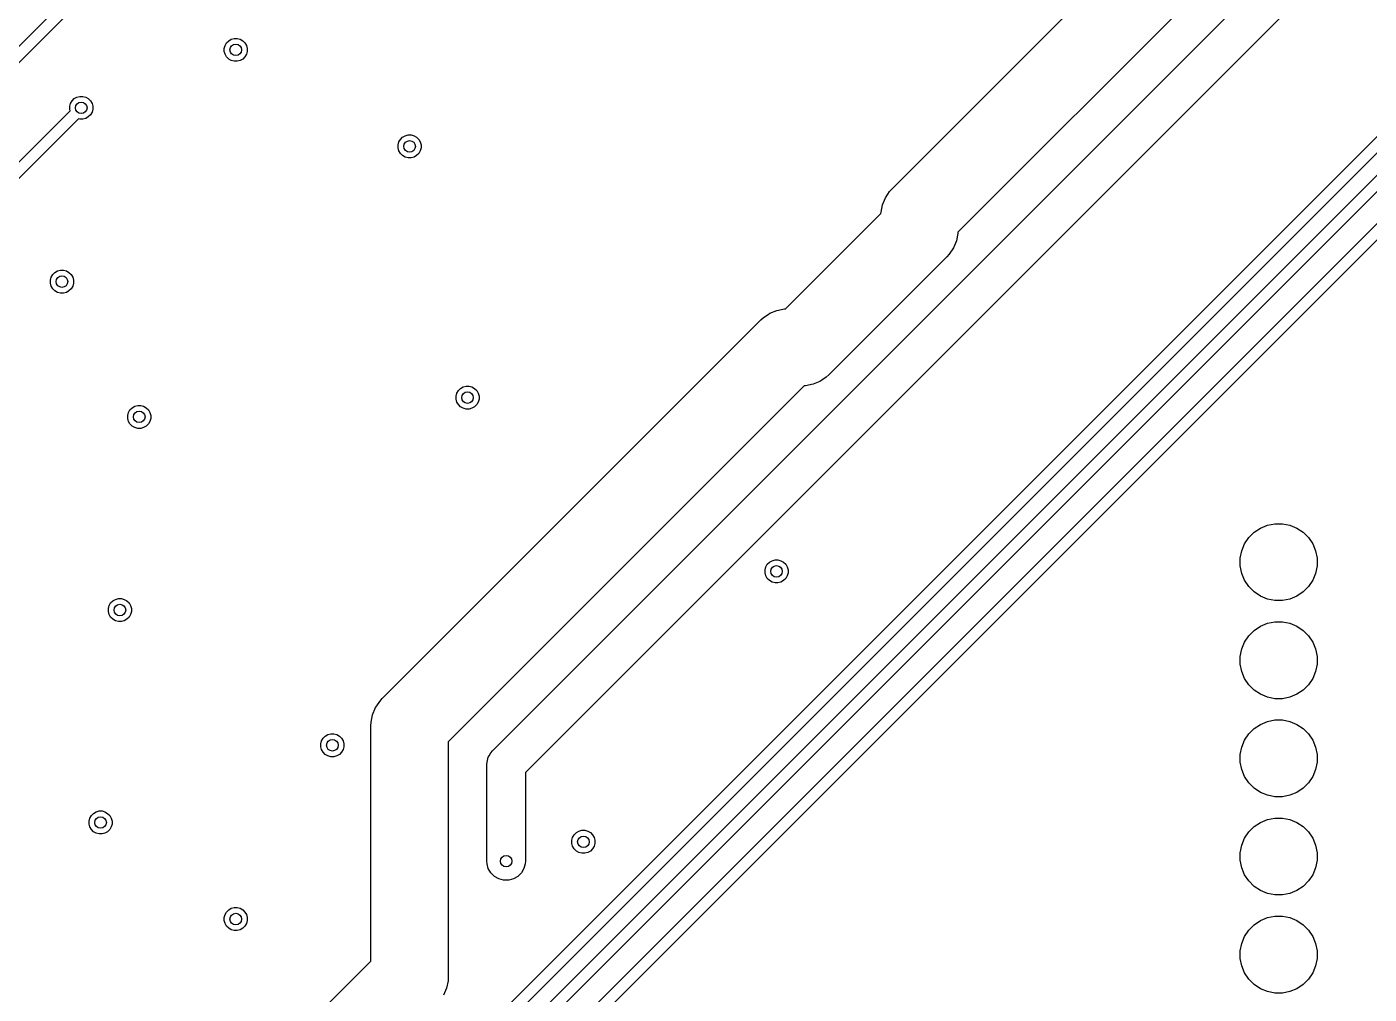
# Model space of a CAD drawing. Header units: inches. Extents: x 1.35 to 5.17, y -6.98 to -1.21.
# Drawn here: x 2.385 to 3.754, y -5.667 to -4.681 of the extents above; entities that cross this region are included whole.
import ezdxf

# ---------------------------------------------------------------- set-up
doc = ezdxf.new("R2010")
doc.units = ezdxf.units.IN
doc.header["$MEASUREMENT"] = 0
doc.layers.add('In2.Cu', color=33, linetype='CONTINUOUS', true_color=0xce7d2c)

msp = doc.modelspace()

# ---------------------------------------------------------------- linework, layer by layer
at = {"layer": 'In2.Cu', "linetype": 'CONTINUOUS'}
for p, q in [((2.3401, -4.7382), (2.8305, -4.2478)), ((2.8371, -4.2579), (2.3467, -4.7483)), ((3.2674, -4.8462), (3.5604, -4.5532)), ((3.6302, -4.5948), (3.3345, -4.8904)), ((2.8601, -5.4192), (3.6801, -4.5991)), ((3.7147, -4.6202), (2.8937, -5.4412)), ((2.5867, -4.7032), (2.5875, -4.7002)), ((2.5867, -4.7063), (2.5867, -4.7032)), ((2.5875, -4.7092), (2.5867, -4.7063)), ((2.5875, -4.7002), (2.5891, -4.6975)), ((2.5891, -4.6975), (2.5912, -4.6954)), ((2.5912, -4.6954), (2.5939, -4.6938)), ((2.5939, -4.6938), (2.5969, -4.693)), ((2.5969, -4.693), (2.6, -4.693)), ((2.6, -4.693), (2.6029, -4.6938)), ((2.6029, -4.6938), (2.6056, -4.6954)), ((2.6056, -4.6954), (2.6078, -4.6975)), ((2.6078, -4.6975), (2.6093, -4.7002)), ((2.6093, -4.7002), (2.6101, -4.7032)), ((2.6101, -4.7063), (2.6093, -4.7092)), ((2.6101, -4.7032), (2.6101, -4.7063)), ((2.732, -5.8226), (3.8524, -4.7023)), ((2.5891, -4.7119), (2.5875, -4.7092)), ((2.5912, -4.7141), (2.5891, -4.7119)), ((2.5939, -4.7156), (2.5912, -4.7141)), ((2.5969, -4.7164), (2.5939, -4.7156)), ((2.6, -4.7164), (2.5969, -4.7164)), ((2.6029, -4.7156), (2.6, -4.7164)), ((2.6056, -4.7141), (2.6029, -4.7156)), ((2.6078, -4.7119), (2.6056, -4.7141)), ((2.6093, -4.7092), (2.6078, -4.7119)), ((3.8624, -4.7089), (2.7421, -5.8292)), ((2.7517, -5.8423), (3.8713, -4.7228)), ((3.8813, -4.7294), (2.7618, -5.8489)), ((2.4292, -4.7622), (2.43, -4.7593)), ((2.43, -4.7593), (2.4316, -4.7566)), ((2.4316, -4.7566), (2.4338, -4.7544)), ((2.4338, -4.7544), (2.4364, -4.7529)), ((2.4364, -4.7529), (2.4394, -4.7521)), ((2.4394, -4.7521), (2.4425, -4.7521)), ((2.4425, -4.7521), (2.4455, -4.7529)), ((2.4455, -4.7529), (2.4481, -4.7544)), ((2.4481, -4.7544), (2.4503, -4.7566)), ((2.4503, -4.7566), (2.4519, -4.7593)), ((2.4519, -4.7593), (2.4527, -4.7622)), ((2.7714, -5.8718), (3.8917, -4.7515)), ((3.9018, -4.7581), (2.7815, -5.8784)), ((2.2399, -4.9565), (2.4296, -4.7668)), ((2.4292, -4.7653), (2.4292, -4.7622)), ((2.4296, -4.7668), (2.4292, -4.7653)), ((2.4455, -4.7747), (2.4425, -4.7755)), ((2.4481, -4.7731), (2.4455, -4.7747)), ((2.4503, -4.771), (2.4481, -4.7731)), ((2.4519, -4.7683), (2.4503, -4.771)), ((2.4527, -4.7653), (2.4519, -4.7683)), ((2.4527, -4.7622), (2.4527, -4.7653)), ((2.438, -4.7751), (2.25, -4.9631)), ((2.4394, -4.7755), (2.438, -4.7751)), ((2.4425, -4.7755), (2.4394, -4.7755)), ((2.7639, -4.8016), (2.7647, -4.7986)), ((2.7639, -4.8047), (2.7639, -4.8016)), ((2.7647, -4.7986), (2.7662, -4.796)), ((2.7662, -4.796), (2.7684, -4.7938)), ((2.7684, -4.7938), (2.7711, -4.7922)), ((2.7711, -4.7922), (2.774, -4.7914)), ((2.774, -4.7914), (2.7771, -4.7914)), ((2.7771, -4.7914), (2.7801, -4.7922)), ((2.7801, -4.7922), (2.7828, -4.7938)), ((2.7828, -4.7938), (2.785, -4.796)), ((2.785, -4.796), (2.7865, -4.7986)), ((2.7865, -4.7986), (2.7873, -4.8016)), ((2.7873, -4.8016), (2.7873, -4.8047)), ((2.7647, -4.8077), (2.7639, -4.8047)), ((2.7662, -4.8103), (2.7647, -4.8077)), ((2.7684, -4.8125), (2.7662, -4.8103)), ((2.7711, -4.8141), (2.7684, -4.8125)), ((2.774, -4.8149), (2.7711, -4.8141)), ((2.7771, -4.8149), (2.774, -4.8149)), ((2.7801, -4.8141), (2.7771, -4.8149)), ((2.7828, -4.8125), (2.7801, -4.8141)), ((2.785, -4.8103), (2.7828, -4.8125)), ((2.7865, -4.8077), (2.785, -4.8103)), ((2.7873, -4.8047), (2.7865, -4.8077)), ((3.2576, -4.8626), (3.2606, -4.8555)), ((3.2606, -4.8555), (3.2629, -4.8519)), ((3.2629, -4.8519), (3.2648, -4.849)), ((3.2648, -4.849), (3.2674, -4.8462)), ((3.256, -4.8715), (3.2561, -4.8702)), ((3.2561, -4.8702), (3.2576, -4.8626)), ((3.1589, -4.9686), (3.256, -4.8715)), ((3.3341, -4.8936), (3.333, -4.8994)), ((3.3345, -4.8918), (3.3341, -4.8936)), ((3.3345, -4.8904), (3.3345, -4.8918)), ((3.33, -4.9065), (3.3257, -4.9129)), ((3.333, -4.8994), (3.33, -4.9065)), ((3.3231, -4.9158), (3.2032, -5.0357)), ((3.3257, -4.9129), (3.3231, -4.9158)), ((2.4095, -4.9394), (2.4103, -4.9364)), ((2.4103, -4.9364), (2.4119, -4.9338)), ((2.4119, -4.9338), (2.4141, -4.9316)), ((2.4141, -4.9316), (2.4167, -4.93)), ((2.4167, -4.93), (2.4197, -4.9292)), ((2.4197, -4.9292), (2.4228, -4.9292)), ((2.4228, -4.9292), (2.4258, -4.93)), ((2.4258, -4.93), (2.4284, -4.9316)), ((2.4284, -4.9316), (2.4306, -4.9338)), ((2.4306, -4.9338), (2.4322, -4.9364)), ((2.4322, -4.9364), (2.433, -4.9394)), ((2.4095, -4.9425), (2.4095, -4.9394)), ((2.4103, -4.9455), (2.4095, -4.9425)), ((2.4119, -4.9481), (2.4103, -4.9455)), ((2.4141, -4.9503), (2.4119, -4.9481)), ((2.4167, -4.9519), (2.4141, -4.9503)), ((2.4197, -4.9527), (2.4167, -4.9519)), ((2.4228, -4.9527), (2.4197, -4.9527)), ((2.4258, -4.9519), (2.4228, -4.9527)), ((2.4284, -4.9503), (2.4258, -4.9519)), ((2.4306, -4.9481), (2.4284, -4.9503)), ((2.4322, -4.9455), (2.4306, -4.9481)), ((2.433, -4.9425), (2.4322, -4.9455)), ((2.433, -4.9394), (2.433, -4.9425)), ((2.7478, -5.3659), (3.1336, -4.98)), ((3.1336, -4.98), (3.1364, -4.9774)), ((3.1364, -4.9774), (3.141, -4.9744)), ((3.141, -4.9744), (3.1429, -4.9732)), ((3.1429, -4.9732), (3.15, -4.9702)), ((3.15, -4.9702), (3.1576, -4.9687)), ((3.1576, -4.9687), (3.1589, -4.9686)), ((3.1778, -5.0471), (2.815, -5.41)), ((2.8275, -5.0497), (2.8301, -5.0481)), ((2.8301, -5.0481), (2.8331, -5.0473)), ((2.8331, -5.0473), (2.8362, -5.0473)), ((2.8362, -5.0473), (2.8392, -5.0481)), ((2.8392, -5.0481), (2.8418, -5.0497)), ((3.1792, -5.0471), (3.1778, -5.0471)), ((3.1868, -5.0455), (3.1792, -5.0471)), ((3.1939, -5.0426), (3.1868, -5.0455)), ((3.1957, -5.0414), (3.1939, -5.0426)), ((3.2003, -5.0383), (3.1957, -5.0414)), ((3.2032, -5.0357), (3.2003, -5.0383)), ((2.8229, -5.0575), (2.8237, -5.0545)), ((2.8229, -5.0606), (2.8229, -5.0575)), ((2.8237, -5.0636), (2.8229, -5.0606)), ((2.8237, -5.0545), (2.8253, -5.0519)), ((2.8253, -5.0519), (2.8275, -5.0497)), ((2.8418, -5.0497), (2.844, -5.0519)), ((2.844, -5.0519), (2.8456, -5.0545)), ((2.8456, -5.0545), (2.8464, -5.0575)), ((2.8464, -5.0606), (2.8456, -5.0636)), ((2.8464, -5.0575), (2.8464, -5.0606)), ((2.4883, -5.0772), (2.4891, -5.0742)), ((2.4891, -5.0742), (2.4906, -5.0716)), ((2.4906, -5.0716), (2.4928, -5.0694)), ((2.4928, -5.0694), (2.4955, -5.0678)), ((2.4955, -5.0678), (2.4985, -5.067)), ((2.4985, -5.067), (2.5015, -5.067)), ((2.5015, -5.067), (2.5045, -5.0678)), ((2.5045, -5.0678), (2.5072, -5.0694)), ((2.5072, -5.0694), (2.5094, -5.0716)), ((2.5094, -5.0716), (2.5109, -5.0742)), ((2.5109, -5.0742), (2.5117, -5.0772)), ((2.8253, -5.0662), (2.8237, -5.0636)), ((2.8275, -5.0684), (2.8253, -5.0662)), ((2.8301, -5.07), (2.8275, -5.0684)), ((2.8331, -5.0708), (2.8301, -5.07)), ((2.8362, -5.0708), (2.8331, -5.0708)), ((2.8392, -5.07), (2.8362, -5.0708)), ((2.8418, -5.0684), (2.8392, -5.07)), ((2.844, -5.0662), (2.8418, -5.0684)), ((2.8456, -5.0636), (2.844, -5.0662)), ((2.4883, -5.0803), (2.4883, -5.0772)), ((2.4891, -5.0833), (2.4883, -5.0803)), ((2.4906, -5.0859), (2.4891, -5.0833)), ((2.4928, -5.0881), (2.4906, -5.0859)), ((2.4955, -5.0897), (2.4928, -5.0881)), ((2.5072, -5.0881), (2.5045, -5.0897)), ((2.5094, -5.0859), (2.5072, -5.0881)), ((2.5109, -5.0833), (2.5094, -5.0859)), ((2.5117, -5.0803), (2.5109, -5.0833)), ((2.5117, -5.0772), (2.5117, -5.0803)), ((2.4985, -5.0905), (2.4955, -5.0897)), ((2.5015, -5.0905), (2.4985, -5.0905)), ((2.5045, -5.0897), (2.5015, -5.0905)), ((3.631, -5.2018), (3.6364, -5.1963)), ((3.6364, -5.1963), (3.6429, -5.1921)), ((3.6429, -5.1921), (3.65, -5.1891)), ((3.65, -5.1891), (3.6576, -5.1876)), ((3.6576, -5.1876), (3.6653, -5.1876)), ((3.6653, -5.1876), (3.6728, -5.1891)), ((3.6728, -5.1891), (3.68, -5.1921)), ((3.68, -5.1921), (3.6864, -5.1963)), ((3.6864, -5.1963), (3.6919, -5.2018)), ((3.6237, -5.2153), (3.6267, -5.2082)), ((3.6267, -5.2082), (3.631, -5.2018)), ((3.6919, -5.2018), (3.6961, -5.2082)), ((3.6961, -5.2082), (3.6991, -5.2153)), ((3.1424, -5.2269), (3.1451, -5.2253)), ((3.1451, -5.2253), (3.1481, -5.2245)), ((3.1481, -5.2245), (3.1511, -5.2245)), ((3.1511, -5.2245), (3.1541, -5.2253)), ((3.1541, -5.2253), (3.1568, -5.2269)), ((3.6222, -5.2229), (3.6237, -5.2153)), ((3.6222, -5.2306), (3.6222, -5.2229)), ((3.6991, -5.2153), (3.7006, -5.2229)), ((3.7006, -5.2229), (3.7006, -5.2306)), ((3.1379, -5.2347), (3.1387, -5.2317)), ((3.1379, -5.2378), (3.1379, -5.2347)), ((3.1387, -5.2407), (3.1379, -5.2378)), ((3.1387, -5.2317), (3.1402, -5.229)), ((3.1402, -5.229), (3.1424, -5.2269)), ((3.1568, -5.2269), (3.159, -5.229)), ((3.159, -5.229), (3.1605, -5.2317)), ((3.1605, -5.2317), (3.1613, -5.2347)), ((3.1613, -5.2378), (3.1605, -5.2407)), ((3.1613, -5.2347), (3.1613, -5.2378)), ((3.6237, -5.2382), (3.6222, -5.2306)), ((3.6267, -5.2453), (3.6237, -5.2382)), ((3.6991, -5.2382), (3.6961, -5.2453)), ((3.7006, -5.2306), (3.6991, -5.2382)), ((3.1402, -5.2434), (3.1387, -5.2407)), ((3.1424, -5.2456), (3.1402, -5.2434)), ((3.1451, -5.2471), (3.1424, -5.2456)), ((3.1481, -5.2479), (3.1451, -5.2471)), ((3.1511, -5.2479), (3.1481, -5.2479)), ((3.1541, -5.2471), (3.1511, -5.2479)), ((3.1568, -5.2456), (3.1541, -5.2471)), ((3.159, -5.2434), (3.1568, -5.2456)), ((3.1605, -5.2407), (3.159, -5.2434)), ((3.631, -5.2517), (3.6267, -5.2453)), ((3.6364, -5.2572), (3.631, -5.2517)), ((3.6919, -5.2517), (3.6864, -5.2572)), ((3.6961, -5.2453), (3.6919, -5.2517)), ((2.4709, -5.2684), (2.4731, -5.2662)), ((2.4731, -5.2662), (2.4758, -5.2647)), ((2.4758, -5.2647), (2.4788, -5.2639)), ((2.4788, -5.2639), (2.4819, -5.2639)), ((2.4819, -5.2639), (2.4848, -5.2647)), ((2.4848, -5.2647), (2.4875, -5.2662)), ((2.4875, -5.2662), (2.4897, -5.2684)), ((3.6429, -5.2615), (3.6364, -5.2572)), ((3.65, -5.2644), (3.6429, -5.2615)), ((3.6576, -5.266), (3.65, -5.2644)), ((3.6653, -5.266), (3.6576, -5.266)), ((3.6728, -5.2644), (3.6653, -5.266)), ((3.68, -5.2615), (3.6728, -5.2644)), ((3.6864, -5.2572), (3.68, -5.2615)), ((2.4686, -5.274), (2.4694, -5.2711)), ((2.4686, -5.2771), (2.4686, -5.274)), ((2.4694, -5.2801), (2.4686, -5.2771)), ((2.4694, -5.2711), (2.4709, -5.2684)), ((2.4709, -5.2828), (2.4694, -5.2801)), ((2.4897, -5.2684), (2.4912, -5.2711)), ((2.4912, -5.2801), (2.4897, -5.2828)), ((2.4912, -5.2711), (2.492, -5.274)), ((2.492, -5.2771), (2.4912, -5.2801)), ((2.492, -5.274), (2.492, -5.2771)), ((2.4731, -5.285), (2.4709, -5.2828)), ((2.4758, -5.2865), (2.4731, -5.285)), ((2.4788, -5.2873), (2.4758, -5.2865)), ((2.4819, -5.2873), (2.4788, -5.2873)), ((2.4848, -5.2865), (2.4819, -5.2873)), ((2.4875, -5.285), (2.4848, -5.2865)), ((2.4897, -5.2828), (2.4875, -5.285)), ((3.6364, -5.2963), (3.6429, -5.2921)), ((3.6429, -5.2921), (3.65, -5.2891)), ((3.65, -5.2891), (3.6576, -5.2876)), ((3.6576, -5.2876), (3.6653, -5.2876)), ((3.6653, -5.2876), (3.6728, -5.2891)), ((3.6728, -5.2891), (3.68, -5.2921)), ((3.68, -5.2921), (3.6864, -5.2963)), ((3.6237, -5.3153), (3.6267, -5.3082)), ((3.6267, -5.3082), (3.631, -5.3018)), ((3.631, -5.3018), (3.6364, -5.2963)), ((3.6864, -5.2963), (3.6919, -5.3018)), ((3.6919, -5.3018), (3.6961, -5.3082)), ((3.6961, -5.3082), (3.6991, -5.3153)), ((3.6222, -5.3229), (3.6237, -5.3153)), ((3.6991, -5.3153), (3.7006, -5.3229)), ((3.6222, -5.3306), (3.6222, -5.3229)), ((3.6237, -5.3382), (3.6222, -5.3306)), ((3.7006, -5.3306), (3.6991, -5.3382)), ((3.7006, -5.3229), (3.7006, -5.3306)), ((3.6267, -5.3453), (3.6237, -5.3382)), ((3.631, -5.3517), (3.6267, -5.3453)), ((3.6961, -5.3453), (3.6919, -5.3517)), ((3.6991, -5.3382), (3.6961, -5.3453)), ((3.6364, -5.3572), (3.631, -5.3517)), ((3.6429, -5.3615), (3.6364, -5.3572)), ((3.65, -5.3644), (3.6429, -5.3615)), ((3.68, -5.3615), (3.6728, -5.3644)), ((3.6864, -5.3572), (3.68, -5.3615)), ((3.6919, -5.3517), (3.6864, -5.3572)), ((2.7379, -5.3823), (2.7409, -5.3751)), ((2.7409, -5.3751), (2.7421, -5.3733)), ((2.7421, -5.3733), (2.7452, -5.3687)), ((2.7452, -5.3687), (2.7478, -5.3659)), ((3.6576, -5.366), (3.65, -5.3644)), ((3.6653, -5.366), (3.6576, -5.366)), ((3.6728, -5.3644), (3.6653, -5.366)), ((2.7362, -5.3937), (2.7364, -5.3898)), ((2.7364, -5.3898), (2.7379, -5.3823)), ((3.6429, -5.3921), (3.65, -5.3891)), ((3.65, -5.3891), (3.6576, -5.3876)), ((3.6576, -5.3876), (3.6653, -5.3876)), ((3.6653, -5.3876), (3.6728, -5.3891)), ((3.6728, -5.3891), (3.68, -5.3921)), ((2.6875, -5.4062), (2.6897, -5.404)), ((2.6897, -5.404), (2.6923, -5.4025)), ((2.6923, -5.4025), (2.6953, -5.4017)), ((2.6953, -5.4017), (2.6984, -5.4017)), ((2.6984, -5.4017), (2.7014, -5.4025)), ((2.7014, -5.4025), (2.704, -5.404)), ((2.704, -5.404), (2.7062, -5.4062)), ((2.7362, -5.6333), (2.7362, -5.3937)), ((3.6267, -5.4082), (3.631, -5.4018)), ((3.631, -5.4018), (3.6364, -5.3963)), ((3.6364, -5.3963), (3.6429, -5.3921)), ((3.68, -5.3921), (3.6864, -5.3963)), ((3.6864, -5.3963), (3.6919, -5.4018)), ((3.6919, -5.4018), (3.6961, -5.4082)), ((2.6851, -5.4118), (2.6859, -5.4089)), ((2.6851, -5.4149), (2.6851, -5.4118)), ((2.6859, -5.4179), (2.6851, -5.4149)), ((2.6859, -5.4089), (2.6875, -5.4062)), ((2.6875, -5.4206), (2.6859, -5.4179)), ((2.7062, -5.4062), (2.7078, -5.4089)), ((2.7078, -5.4179), (2.7062, -5.4206)), ((2.7078, -5.4089), (2.7086, -5.4118)), ((2.7086, -5.4149), (2.7078, -5.4179)), ((2.7086, -5.4118), (2.7086, -5.4149)), ((2.815, -5.41), (2.815, -5.6496)), ((3.6222, -5.4229), (3.6237, -5.4153)), ((3.6237, -5.4153), (3.6267, -5.4082)), ((3.6961, -5.4082), (3.6991, -5.4153)), ((3.6991, -5.4153), (3.7006, -5.4229)), ((2.6897, -5.4228), (2.6875, -5.4206)), ((2.6923, -5.4243), (2.6897, -5.4228)), ((2.6953, -5.4251), (2.6923, -5.4243)), ((2.6984, -5.4251), (2.6953, -5.4251)), ((2.7014, -5.4243), (2.6984, -5.4251)), ((2.704, -5.4228), (2.7014, -5.4243)), ((2.7062, -5.4206), (2.704, -5.4228)), ((2.8543, -5.4331), (2.8545, -5.4305)), ((2.8545, -5.4305), (2.8558, -5.4255)), ((2.8545, -5.4305), (2.8545, -5.4305)), ((2.8558, -5.4255), (2.8566, -5.4241)), ((2.8566, -5.4241), (2.8584, -5.4211)), ((2.8584, -5.4211), (2.8601, -5.4192)), ((2.8584, -5.4211), (2.8584, -5.4211)), ((3.6222, -5.4306), (3.6222, -5.4229)), ((3.6237, -5.4382), (3.6222, -5.4306)), ((3.7006, -5.4306), (3.6991, -5.4382)), ((3.7006, -5.4229), (3.7006, -5.4306)), ((2.8543, -5.5315), (2.8543, -5.4331)), ((2.8937, -5.4412), (2.8937, -5.5315)), ((3.6267, -5.4453), (3.6237, -5.4382)), ((3.6991, -5.4382), (3.6961, -5.4453)), ((3.631, -5.4517), (3.6267, -5.4453)), ((3.6364, -5.4572), (3.631, -5.4517)), ((3.6429, -5.4615), (3.6364, -5.4572)), ((3.6864, -5.4572), (3.68, -5.4615)), ((3.6919, -5.4517), (3.6864, -5.4572)), ((3.6961, -5.4453), (3.6919, -5.4517)), ((3.65, -5.4644), (3.6429, -5.4615)), ((3.6576, -5.466), (3.65, -5.4644)), ((3.6653, -5.466), (3.6576, -5.466)), ((3.6728, -5.4644), (3.6653, -5.466)), ((3.68, -5.4615), (3.6728, -5.4644)), ((2.4497, -5.4876), (2.4513, -5.4849)), ((2.4513, -5.4849), (2.4534, -5.4828)), ((2.4534, -5.4828), (2.4561, -5.4812)), ((2.4561, -5.4812), (2.4591, -5.4804)), ((2.4591, -5.4804), (2.4622, -5.4804)), ((2.4622, -5.4804), (2.4651, -5.4812)), ((2.4651, -5.4812), (2.4678, -5.4828)), ((2.4678, -5.4828), (2.47, -5.4849)), ((2.47, -5.4849), (2.4715, -5.4876)), ((2.4489, -5.4906), (2.4497, -5.4876)), ((2.4489, -5.4937), (2.4489, -5.4906)), ((2.4497, -5.4966), (2.4489, -5.4937)), ((2.4513, -5.4993), (2.4497, -5.4966)), ((2.4534, -5.5015), (2.4513, -5.4993)), ((2.47, -5.4993), (2.4678, -5.5015)), ((2.4715, -5.4966), (2.47, -5.4993)), ((2.4715, -5.4876), (2.4723, -5.4906)), ((2.4723, -5.4937), (2.4715, -5.4966)), ((2.4723, -5.4906), (2.4723, -5.4937)), ((3.631, -5.5018), (3.6364, -5.4963)), ((3.6364, -5.4963), (3.6429, -5.4921)), ((3.6429, -5.4921), (3.65, -5.4891)), ((3.65, -5.4891), (3.6576, -5.4876)), ((3.6576, -5.4876), (3.6653, -5.4876)), ((3.6653, -5.4876), (3.6728, -5.4891)), ((3.6728, -5.4891), (3.68, -5.4921)), ((3.68, -5.4921), (3.6864, -5.4963)), ((3.6864, -5.4963), (3.6919, -5.5018)), ((2.4561, -5.503), (2.4534, -5.5015)), ((2.4591, -5.5038), (2.4561, -5.503)), ((2.4622, -5.5038), (2.4591, -5.5038)), ((2.4651, -5.503), (2.4622, -5.5038)), ((2.4678, -5.5015), (2.4651, -5.503)), ((2.941, -5.5103), (2.9418, -5.5073)), ((2.941, -5.5134), (2.941, -5.5103)), ((2.9418, -5.5163), (2.941, -5.5134)), ((2.9418, -5.5073), (2.9434, -5.5046)), ((2.9434, -5.5046), (2.9456, -5.5024)), ((2.9456, -5.5024), (2.9482, -5.5009)), ((2.9482, -5.5009), (2.9512, -5.5001)), ((2.9512, -5.5001), (2.9543, -5.5001)), ((2.9543, -5.5001), (2.9573, -5.5009)), ((2.9573, -5.5009), (2.9599, -5.5024)), ((2.9599, -5.5024), (2.9621, -5.5046)), ((2.9621, -5.5046), (2.9637, -5.5073)), ((2.9637, -5.5073), (2.9645, -5.5103)), ((2.9645, -5.5134), (2.9637, -5.5163)), ((2.9645, -5.5103), (2.9645, -5.5134)), ((3.6237, -5.5153), (3.6267, -5.5082)), ((3.6267, -5.5082), (3.631, -5.5018)), ((3.6919, -5.5018), (3.6961, -5.5082)), ((3.6961, -5.5082), (3.6991, -5.5153)), ((2.9434, -5.519), (2.9418, -5.5163)), ((2.9456, -5.5212), (2.9434, -5.519)), ((2.9482, -5.5227), (2.9456, -5.5212)), ((2.9512, -5.5235), (2.9482, -5.5227)), ((2.9543, -5.5235), (2.9512, -5.5235)), ((2.9573, -5.5227), (2.9543, -5.5235)), ((2.9599, -5.5212), (2.9573, -5.5227)), ((2.9621, -5.519), (2.9599, -5.5212)), ((2.9637, -5.5163), (2.9621, -5.519)), ((3.6222, -5.5229), (3.6237, -5.5153)), ((3.6222, -5.5306), (3.6222, -5.5229)), ((3.6991, -5.5153), (3.7006, -5.5229)), ((3.7006, -5.5229), (3.7006, -5.5306)), ((2.8545, -5.5341), (2.8543, -5.5315)), ((2.8558, -5.539), (2.8545, -5.5341)), ((2.8584, -5.5435), (2.8558, -5.539)), ((2.8922, -5.539), (2.8896, -5.5435)), ((2.8935, -5.5341), (2.8922, -5.539)), ((2.8937, -5.5315), (2.8935, -5.5341)), ((3.6237, -5.5382), (3.6222, -5.5306)), ((3.6267, -5.5453), (3.6237, -5.5382)), ((3.6991, -5.5382), (3.6961, -5.5453)), ((3.7006, -5.5306), (3.6991, -5.5382)), ((2.862, -5.5471), (2.8584, -5.5435)), ((2.8665, -5.5497), (2.862, -5.5471)), ((2.8714, -5.551), (2.8665, -5.5497)), ((2.8766, -5.551), (2.8714, -5.551)), ((2.8815, -5.5497), (2.8766, -5.551)), ((2.886, -5.5471), (2.8815, -5.5497)), ((2.8896, -5.5435), (2.886, -5.5471)), ((3.631, -5.5517), (3.6267, -5.5453)), ((3.6364, -5.5572), (3.631, -5.5517)), ((3.6919, -5.5517), (3.6864, -5.5572)), ((3.6961, -5.5453), (3.6919, -5.5517)), ((3.6429, -5.5615), (3.6364, -5.5572)), ((3.65, -5.5644), (3.6429, -5.5615)), ((3.6576, -5.566), (3.65, -5.5644)), ((3.6653, -5.566), (3.6576, -5.566)), ((3.6728, -5.5644), (3.6653, -5.566)), ((3.68, -5.5615), (3.6728, -5.5644)), ((3.6864, -5.5572), (3.68, -5.5615)), ((2.5891, -5.5834), (2.5912, -5.5812)), ((2.5912, -5.5812), (2.5939, -5.5796)), ((2.5939, -5.5796), (2.5969, -5.5788)), ((2.5969, -5.5788), (2.6, -5.5788)), ((2.6, -5.5788), (2.6029, -5.5796)), ((2.6029, -5.5796), (2.6056, -5.5812)), ((2.6056, -5.5812), (2.6078, -5.5834)), ((2.5867, -5.589), (2.5875, -5.586)), ((2.5867, -5.5921), (2.5867, -5.589)), ((2.5875, -5.5951), (2.5867, -5.5921)), ((2.5875, -5.586), (2.5891, -5.5834)), ((2.5891, -5.5977), (2.5875, -5.5951)), ((2.6078, -5.5834), (2.6093, -5.586)), ((2.6093, -5.5951), (2.6078, -5.5977)), ((2.6093, -5.586), (2.6101, -5.589)), ((2.6101, -5.5921), (2.6093, -5.5951)), ((2.6101, -5.589), (2.6101, -5.5921)), ((3.6364, -5.5963), (3.6429, -5.5921)), ((3.6429, -5.5921), (3.65, -5.5891)), ((3.65, -5.5891), (3.6576, -5.5876)), ((3.6576, -5.5876), (3.6653, -5.5876)), ((3.6653, -5.5876), (3.6728, -5.5891)), ((3.6728, -5.5891), (3.68, -5.5921)), ((3.68, -5.5921), (3.6864, -5.5963)), ((2.5912, -5.5999), (2.5891, -5.5977)), ((2.5939, -5.6015), (2.5912, -5.5999)), ((2.5969, -5.6023), (2.5939, -5.6015)), ((2.6, -5.6023), (2.5969, -5.6023)), ((2.6029, -5.6015), (2.6, -5.6023)), ((2.6056, -5.5999), (2.6029, -5.6015)), ((2.6078, -5.5977), (2.6056, -5.5999)), ((3.6237, -5.6153), (3.6267, -5.6082)), ((3.6267, -5.6082), (3.631, -5.6018)), ((3.631, -5.6018), (3.6364, -5.5963)), ((3.6864, -5.5963), (3.6919, -5.6018)), ((3.6919, -5.6018), (3.6961, -5.6082)), ((3.6961, -5.6082), (3.6991, -5.6153)), ((3.6222, -5.6229), (3.6237, -5.6153)), ((3.6222, -5.6306), (3.6222, -5.6229)), ((3.6991, -5.6153), (3.7006, -5.6229)), ((3.7006, -5.6229), (3.7006, -5.6306)), ((2.669, -5.7005), (2.7362, -5.6333)), ((3.6237, -5.6382), (3.6222, -5.6306)), ((3.7006, -5.6306), (3.6991, -5.6382)), ((2.815, -5.6496), (2.8148, -5.6535)), ((3.6267, -5.6453), (3.6237, -5.6382)), ((3.631, -5.6517), (3.6267, -5.6453)), ((3.6961, -5.6453), (3.6919, -5.6517)), ((3.6991, -5.6382), (3.6961, -5.6453)), ((2.8133, -5.661), (2.8103, -5.6682)), ((2.8148, -5.6535), (2.8133, -5.661)), ((3.6364, -5.6572), (3.631, -5.6517)), ((3.6429, -5.6615), (3.6364, -5.6572)), ((3.65, -5.6644), (3.6429, -5.6615)), ((3.68, -5.6615), (3.6728, -5.6644)), ((3.6864, -5.6572), (3.68, -5.6615)), ((3.6919, -5.6517), (3.6864, -5.6572)), ((3.6576, -5.666), (3.65, -5.6644)), ((3.6653, -5.666), (3.6576, -5.666)), ((3.6728, -5.6644), (3.6653, -5.666))]:
    msp.add_line(p, q, dxfattribs=at)
at = {"layer": 'In2.Cu'}
for centre in [(2.5984, -4.7047), (2.4409, -4.7638), (2.7756, -4.8031), (2.4213, -4.9409), (2.8346, -5.0591), (2.5, -5.0787), (3.1496, -5.2362), (2.4803, -5.2756), (2.6969, -5.4134), (2.4606, -5.4921), (2.9528, -5.5118), (2.874, -5.5315), (2.5984, -5.5906)]:
    msp.add_circle(centre, 0.00591, dxfattribs=at)

doc.saveas('drawing.dxf')
